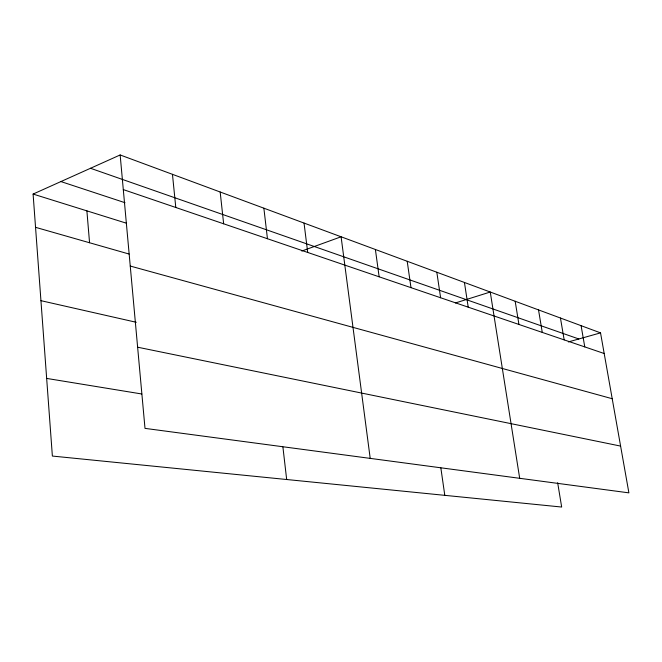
<?xml version="1.0" encoding="UTF-8"?>
<svg xmlns="http://www.w3.org/2000/svg" width="662" height="662" viewBox="0 0 662 662"><rect width="100%" height="100%" fill="white"/><g stroke="black" fill="none" stroke-linecap="round" stroke-linejoin="round"><path stroke-width="0.99" d="M557.661 482.739L561.666 507.042L52.372 456.06L33.1 194.065L120.153 154.958L600.533 332.87L628.9 492.859L145.003 428.372L120.153 154.958M301.789 251.039L341.096 236.781L370.207 458.385M455.456 302.948L490.261 292.025L519.687 478.312M568.327 341.94L600.533 332.87M46.663 378.416L141.817 393.989M137.622 347.202L620.608 446.089M40.945 300.672L136.281 322.286M130.249 266.05L612.209 398.723M35.549 227.323L129.115 254.051M33.1 194.065L126.31 223.168M60.921 181.57L125.01 202.713M123.297 189.589L604.199 353.525M90.504 168.28L578.828 338.977M581.087 325.663L584.778 346.905M560.449 318.025L564.173 339.879M538.52 309.899L542.269 332.415M515.177 301.251L518.942 324.463M464.434 282.459L468.224 307.176M436.821 272.231L440.611 297.759M440.834 467.819L444.798 495.35M407.204 261.267L410.986 287.664M375.387 249.483L379.144 276.807M304.04 223.061L307.706 252.454M263.865 208.182L267.456 238.734M282.906 446.991L286.671 479.52M220.173 191.997L223.648 223.797M172.459 174.329L175.794 207.479M86.888 210.864L89.56 242.755"/></g></svg>
